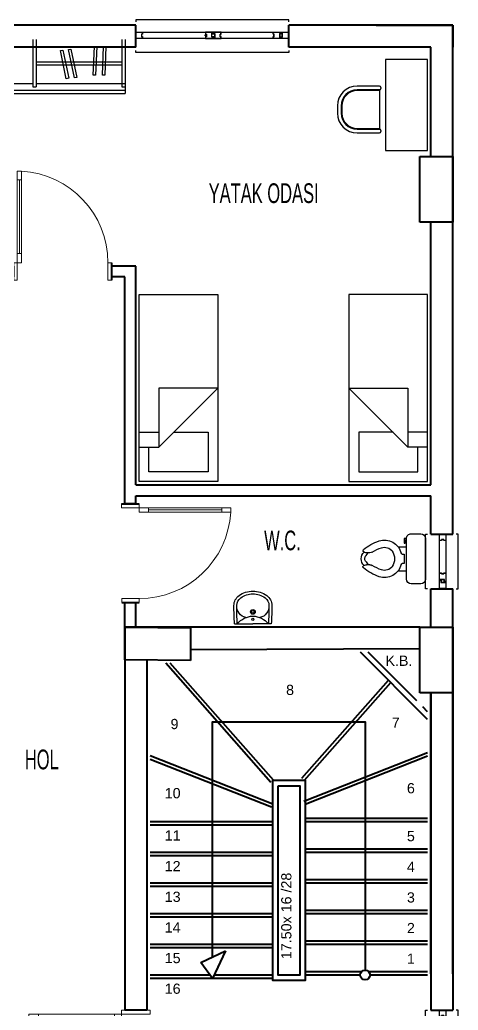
# Model space of a CAD drawing. Header units: millimetres. Extents: x 52 to 987, y 23 to 1686.
# Drawn here: x 586 to 987, y 781 to 1686 of the extents above; entities that cross this region are included whole.
import ezdxf

# ---------------------------------------------------------------- set-up
doc = ezdxf.new("R2010")
doc.units = ezdxf.units.MM
for name, color, linetype, lineweight in [('duvar_40', 45, 'Continuous', 40), ('PENC_25', 74, 'Continuous', 25), ('TEF', 145, 'Continuous', 30), ('yazı', 253, 'Continuous', 20)]:
    doc.layers.add(name, color=color, linetype=linetype, lineweight=lineweight)
doc.styles.add('ARIAL', font='Arial')
doc.styles.add('Kapı-pencere', font='Arial')

# ---------------------------------------------------------------- blocks, each defined once
blk = doc.blocks.new('14')
at = {"layer": 'duvar_40', "linetype": 'ByBlock'}
for p, q in [((702.351181, 780.827574), (682.351181, 780.827574)), ((702.351181, 780.827574), (682.351181, 780.827574)), ((682.351181, 680.827574), (682.351181, 676.780449)), ((702.351181, 680.827574), (682.351181, 680.827574)), ((702.351181, 680.827574), (702.351181, 676.780449))]:
    blk.add_line(p, q, dxfattribs=at)
at = {"layer": 'PENC_25', "lineweight": 20}
for p, q in [((679.367168, 776.969153), (679.367168, 780.827574)), ((679.367168, 780.827574), (705.367185, 780.827574)), ((679.367168, 776.969153), (679.367168, 780.827574)), ((679.367168, 780.827574), (705.367185, 780.827574)), ((705.367185, 780.827574), (705.367185, 776.969153)), ((705.367185, 780.827574), (705.367185, 776.969153)), ((705.367185, 776.969153), (679.367168, 776.969153)), ((705.367185, 776.969153), (679.367168, 776.969153)), ((679.351164, 680.827574), (679.351164, 684.685994)), ((679.351164, 684.685994), (705.351181, 684.685994)), ((679.351164, 680.827574), (705.367185, 680.827574)), ((705.351181, 684.685994), (705.351181, 680.827574))]:
    blk.add_line(p, q, dxfattribs=at)
at = {"layer": 'PENC_25', "lineweight": 20, "flags": 128}
for points in [[(594.436841, 776.969153), (679.351164, 776.969153), (679.351164, 772.524709), (594.436841, 772.524709), (603.406214, 772.524709), (603.406214, 776.969153), (603.406214, 774.746931), (672.880223, 774.746931), (672.880223, 772.524709), (672.880223, 776.969153)], [(594.436841, 776.969153), (594.436841, 772.524709)]]:
    blk.add_lwpolyline(points, dxfattribs=at)
at = {"layer": 'PENC_25', "lineweight": 20}
blk.add_arc((684.924801, 775.038087), 90.522859, 181.591029, 266.480123, dxfattribs=at)
blk = doc.blocks.new('15')
at = {"layer": 'duvar_40', "linetype": 'ByBlock', "flags": 128}
for points in [[(962.211769, 780.827551), (982.211769, 780.827551)], [(962.211769, 710.827551), (982.211769, 710.827551)]]:
    blk.add_lwpolyline(points, dxfattribs=at)
at = {"layer": 'PENC_25'}
for p, q in [((970.003284, 725.36655), (970.003284, 774.852328)), ((976.003287, 774.852328), (976.003287, 725.36655))]:
    blk.add_line(p, q, dxfattribs=at)
at = {"layer": 'PENC_25', "flags": 128}
for points in [[(959.211769, 710.827551), (957.294802, 710.827551), (957.294802, 780.827551), (959.211769, 780.827551)], [(985.211769, 710.827551), (987.211769, 710.827551), (987.211769, 780.827551), (985.211769, 780.827551)]]:
    blk.add_lwpolyline(points, dxfattribs=at)
for points in [[(976.003287, 780.827551), (970.003284, 780.827551), (970.003284, 780.827551)], [(970.003284, 774.852328), (970.003284, 780.827551), (976.003287, 780.827551), (976.003287, 774.852328), (974.003286, 774.852328), (974.003286, 775.552328), (972.003286, 775.552328), (972.003286, 774.852328)], [(970.203284, 775.052328), (970.203284, 780.652331), (975.803287, 780.652331), (975.803287, 775.052328), (974.203286, 775.052328), (974.203286, 775.752328), (971.803286, 775.752328), (971.803286, 775.052328)], [(976.003287, 725.36655), (976.003287, 717.152333), (974.503286, 717.152333), (974.503286, 719.152334), (970.003284, 719.152334), (970.003284, 725.36655), (972.003286, 725.36655), (972.003286, 724.66655), (974.003286, 724.66655), (974.003286, 725.36655)], [(975.803287, 725.16655), (975.803287, 717.352333), (974.703286, 717.352333), (974.703286, 719.352334), (970.203284, 719.352334), (970.203284, 725.16655), (971.803286, 725.16655), (971.803286, 724.46655), (974.203286, 724.46655), (974.203286, 725.16655)], [(970.003284, 710.827551), (970.003284, 718.852334), (971.503286, 718.852334), (971.503286, 716.852333), (976.003287, 716.852333), (976.003287, 710.827551), (973.003286, 710.827551)], [(970.203284, 711.252331), (970.203284, 718.652334), (971.303286, 718.652334), (971.303286, 716.652333), (975.803287, 716.652333), (975.803287, 711.252331), (974.203286, 711.252331), (971.803286, 711.252331)], [(976.003287, 710.827551), (970.003284, 710.827551)]]:
    blk.add_lwpolyline(points, close=True, dxfattribs=at)
blk = doc.blocks.new('23')
at = {"layer": 'duvar_40', "linetype": 'ByBlock'}
for p, q in [((579.838798, 1460.826633), (580.338798, 1460.826633)), ((580.338793, 1460.826554), (580.338793, 1450.826554)), ((580.338798, 1447.826633), (580.338798, 1463.826727)), ((670.338793, 1450.871138), (670.338793, 1460.871138)), ((670.338798, 1447.82774), (670.338798, 1463.871311)), ((579.838798, 1450.826633), (580.338798, 1450.826633)), ((670.350316, 1450.871894), (670.338798, 1450.871894)), ((670.338798, 1450.871894), (670.350316, 1450.871894))]:
    blk.add_line(p, q, dxfattribs=at)
at = {"layer": 'PENC_25', "lineweight": 20}
for p, q in [((587.811376, 1547.550132), (583.811376, 1547.550132)), ((583.811376, 1463.826727), (580.338798, 1463.826727)), ((580.338798, 1463.826727), (580.338798, 1447.826582)), ((583.811376, 1447.826633), (583.811376, 1463.826727)), ((670.338798, 1463.871311), (666.86622, 1463.871311)), ((666.86622, 1463.871311), (666.86622, 1447.82774)), ((670.338798, 1447.827689), (670.338798, 1463.871311)), ((580.338798, 1447.826633), (583.811376, 1447.826633)), ((666.86622, 1447.82774), (670.338798, 1447.82774))]:
    blk.add_line(p, q, dxfattribs=at)
at = {"layer": 'PENC_25', "lineweight": 20, "flags": 128}
blk.add_lwpolyline([(583.811376, 1547.550132), (583.811376, 1463.826727), (587.811376, 1463.826727), (587.811376, 1547.550132), (587.811376, 1539.477697), (583.811376, 1539.477697), (585.811376, 1539.477697), (585.811376, 1472.38863), (587.811376, 1472.38863), (583.811376, 1472.38863)], dxfattribs=at)
at = {"layer": 'PENC_25', "lineweight": 20}
blk.add_arc((583.064131, 1463.882613), 83.80209, 359.992273, 86.752553, dxfattribs=at)
blk = doc.blocks.new('25')
at = {"layer": 'duvar_40', "linetype": 'ByBlock', "flags": 128}
for points in [[(692.351181, 1660.82774), (692.351181, 1680.82774)], [(832.351181, 1660.82774), (832.351181, 1680.82774)]]:
    blk.add_lwpolyline(points, dxfattribs=at)
at = {"layer": 'PENC_25'}
for p, q in [((698.326404, 1674.619259), (817.812182, 1674.619259)), ((817.812182, 1668.619255), (698.326404, 1668.619255))]:
    blk.add_line(p, q, dxfattribs=at)
at = {"layer": 'PENC_25', "flags": 128}
for points in [[(832.351181, 1683.82774), (832.351181, 1685.82774), (692.351181, 1685.82774), (692.351181, 1683.82774)], [(832.351181, 1657.82774), (832.351181, 1655.910774), (692.351181, 1655.910774), (692.351181, 1657.82774)]]:
    blk.add_lwpolyline(points, dxfattribs=at)
for points in [[(692.351181, 1674.619259), (692.351181, 1668.619255), (692.351181, 1668.619255)], [(698.326404, 1668.619255), (692.351181, 1668.619255), (692.351181, 1674.619259), (698.326404, 1674.619259), (698.326404, 1672.619257), (697.626404, 1672.619257), (697.626404, 1670.619257), (698.326404, 1670.619257)], [(755.988534, 1668.619255), (763.988537, 1668.619255), (763.988537, 1670.119257), (761.988536, 1670.119257), (761.988536, 1674.619259), (755.988534, 1674.619259), (755.988534, 1672.619257), (756.688534, 1672.619257), (756.688534, 1670.619257), (755.988534, 1670.619257)], [(770.288539, 1674.619259), (762.288536, 1674.619259), (762.288536, 1673.119257), (764.288537, 1673.119257), (764.288537, 1668.619255), (770.288539, 1668.619255), (770.288539, 1670.619257), (769.588539, 1670.619257), (769.588539, 1672.619257), (770.288539, 1672.619257)], [(817.812182, 1674.619259), (826.026399, 1674.619259), (826.026399, 1673.119257), (824.026398, 1673.119257), (824.026398, 1668.619255), (817.812182, 1668.619255), (817.812182, 1670.619257), (818.512182, 1670.619257), (818.512182, 1672.619257), (817.812182, 1672.619257)], [(832.351181, 1668.619255), (824.326398, 1668.619255), (824.326398, 1670.119257), (826.326399, 1670.119257), (826.326399, 1674.619259), (832.351181, 1674.619259), (832.351181, 1671.619257)], [(832.351181, 1674.619259), (832.351181, 1668.619255)], [(698.126404, 1668.819255), (692.526401, 1668.819255), (692.526401, 1674.419259), (698.126404, 1674.419259), (698.126404, 1672.819257), (697.426404, 1672.819257), (697.426404, 1670.419257), (698.126404, 1670.419257)], [(755.788534, 1672.119257), (756.688534, 1672.119257), (756.688534, 1671.119257), (755.788534, 1671.119257)], [(756.188534, 1668.819255), (763.788537, 1668.819255), (763.788537, 1669.919257), (761.788536, 1669.919257), (761.788536, 1674.419259), (756.188534, 1674.419259), (756.188534, 1672.819257), (756.888534, 1672.819257), (756.888534, 1670.419257), (756.188534, 1670.419257)], [(770.088539, 1674.419259), (762.488536, 1674.419259), (762.488536, 1673.319257), (764.488537, 1673.319257), (764.488537, 1668.819255), (770.088539, 1668.819255), (770.088539, 1670.419257), (769.388539, 1670.419257), (769.388539, 1672.819257), (770.088539, 1672.819257)], [(818.012182, 1674.419259), (825.826399, 1674.419259), (825.826399, 1673.319257), (823.826398, 1673.319257), (823.826398, 1668.819255), (818.012182, 1668.819255), (818.012182, 1670.419257), (818.712182, 1670.419257), (818.712182, 1672.819257), (818.012182, 1672.819257)], [(831.926402, 1668.819255), (824.526398, 1668.819255), (824.526398, 1669.919257), (826.526399, 1669.919257), (826.526399, 1674.419259), (831.926402, 1674.419259), (831.926402, 1672.819257), (831.926402, 1670.419257)]]:
    blk.add_lwpolyline(points, close=True, dxfattribs=at)
blk = doc.blocks.new('26')
at = {"layer": 'duvar_40', "linetype": 'ByBlock'}
for p, q in [((679.351233, 1243.36911), (695.351326, 1243.36911)), ((692.351153, 1243.369115), (682.351153, 1243.369115)), ((679.395817, 1153.36911), (695.39591, 1153.36911)), ((682.395737, 1153.369115), (692.395737, 1153.369115)), ((682.396493, 1153.357592), (682.396493, 1153.36911)), ((682.396493, 1153.36911), (682.396493, 1153.357592))]:
    blk.add_line(p, q, dxfattribs=at)
at = {"layer": 'PENC_25', "lineweight": 20}
for p, q in [((695.351326, 1243.36911), (679.351181, 1243.36911)), ((679.351233, 1243.36911), (679.351233, 1239.896532)), ((695.351326, 1239.896532), (695.351326, 1243.36911)), ((679.351233, 1239.896532), (695.351326, 1239.896532)), ((779.074731, 1235.896532), (779.074731, 1239.896532)), ((679.395765, 1153.36911), (695.39591, 1153.36911)), ((695.39591, 1156.841689), (679.395817, 1156.841689)), ((679.395817, 1156.841689), (679.395817, 1153.36911)), ((695.39591, 1153.36911), (695.39591, 1156.841689))]:
    blk.add_line(p, q, dxfattribs=at)
at = {"layer": 'PENC_25', "lineweight": 20, "flags": 128}
blk.add_lwpolyline([(779.074731, 1239.896532), (695.351326, 1239.896532), (695.351326, 1235.896532), (779.074731, 1235.896532), (771.002296, 1235.896532), (771.002296, 1239.896532), (771.002296, 1237.896532), (703.913229, 1237.896532), (703.913229, 1235.896532), (703.913229, 1239.896532)], dxfattribs=at)
at = {"layer": 'PENC_25', "lineweight": 20}
blk.add_arc((695.407212, 1240.643778), 83.80209, 269.992273, 356.752553, dxfattribs=at)
blk = doc.blocks.new('27')
at = {"layer": 'duvar_40', "linetype": 'ByBlock', "flags": 128}
for points in [[(962.211769, 1215.827551), (982.211769, 1215.827551)], [(962.211769, 1165.827551), (982.211769, 1165.827551)]]:
    blk.add_lwpolyline(points, dxfattribs=at)
at = {"layer": 'PENC_25'}
for p, q in [((970.003284, 1180.36655), (970.003284, 1209.852328)), ((976.003287, 1209.852328), (976.003287, 1180.36655))]:
    blk.add_line(p, q, dxfattribs=at)
at = {"layer": 'PENC_25', "flags": 128}
for points in [[(959.211769, 1165.827551), (957.294802, 1165.827551), (957.294802, 1215.827551), (959.211769, 1215.827551)], [(985.211769, 1165.827551), (987.211769, 1165.827551), (987.211769, 1215.827551), (985.211769, 1215.827551)]]:
    blk.add_lwpolyline(points, dxfattribs=at)
for points in [[(976.003287, 1215.827551), (970.003284, 1215.827551), (970.003284, 1215.827551)], [(970.003284, 1209.852328), (970.003284, 1215.827551), (976.003287, 1215.827551), (976.003287, 1209.852328), (974.003286, 1209.852328), (974.003286, 1210.552328), (972.003286, 1210.552328), (972.003286, 1209.852328)], [(970.203284, 1210.052328), (970.203284, 1215.652331), (975.803287, 1215.652331), (975.803287, 1210.052328), (974.203286, 1210.052328), (974.203286, 1210.752328), (971.803286, 1210.752328), (971.803286, 1210.052328)], [(976.003287, 1180.36655), (976.003287, 1172.152333), (974.503286, 1172.152333), (974.503286, 1174.152334), (970.003284, 1174.152334), (970.003284, 1180.36655), (972.003286, 1180.36655), (972.003286, 1179.66655), (974.003286, 1179.66655), (974.003286, 1180.36655)], [(975.803287, 1180.16655), (975.803287, 1172.352333), (974.703286, 1172.352333), (974.703286, 1174.352334), (970.203284, 1174.352334), (970.203284, 1180.16655), (971.803286, 1180.16655), (971.803286, 1179.46655), (974.203286, 1179.46655), (974.203286, 1180.16655)], [(970.003284, 1165.827551), (970.003284, 1173.852334), (971.503286, 1173.852334), (971.503286, 1171.852333), (976.003287, 1171.852333), (976.003287, 1165.827551), (973.003286, 1165.827551)], [(970.203284, 1166.252331), (970.203284, 1173.652334), (971.303286, 1173.652334), (971.303286, 1171.652333), (975.803287, 1171.652333), (975.803287, 1166.252331), (974.203286, 1166.252331), (971.803286, 1166.252331)], [(976.003287, 1165.827551), (970.003284, 1165.827551)]]:
    blk.add_lwpolyline(points, close=True, dxfattribs=at)
blk = doc.blocks.new('YAT80')
at = {"flags": 128}
blk.add_lwpolyline([(80, -190), (80, 0), (0, 0), (0, -190)], close=True, dxfattribs=at)
for points in [[(35, -50), (70, -50), (70, -10), (10, -10), (10, -35)], [(0, -35), (20, -35), (80, -95), (20, -95), (20, -35)], [(0, -50), (20, -50)]]:
    blk.add_lwpolyline(points, dxfattribs=at)
blk = doc.blocks.new('kjnknlnkldfldf')
at = {"layer": 'TEF'}
for p, q in [((57632.193034, 10880.081809), (57609.471988, 10880.081809)), ((57632.193034, 10876.248476), (57609.471988, 10876.248476)), ((57632.471988, 10875.481809), (57609.471988, 10875.481809)), ((57632.471988, 10837.148476), (57632.471988, 10875.481809)), ((57633.726368, 10878.548476), (57633.726368, 10877.781809)), ((57589.538655, 10860.148476), (57589.538655, 10852.481809)), ((57593.371988, 10860.148476), (57593.371988, 10852.481809)), ((57594.138655, 10860.148476), (57594.138655, 10852.481809)), ((57609.471988, 10837.148476), (57632.471988, 10837.148476)), ((57609.471988, 10836.381809), (57632.193034, 10836.381809)), ((57609.471988, 10832.548476), (57632.193034, 10832.548476)), ((57633.726368, 10834.848476), (57633.726368, 10834.081809))]:
    blk.add_line(p, q, dxfattribs=at)
at = {"layer": 'TEF', "flags": 128}
blk.add_lwpolyline([(57681.15439, 10907.269677), (57638.249906, 10907.269677), (57638.249906, 10814.747063), (57681.15439, 10814.747063)], close=True, dxfattribs=at)
for points in [[(57620.268413, 10875.481809), (57620.268413, 10876.248476)], [(57620.268413, 10836.381809), (57620.268413, 10837.148476)]]:
    blk.add_lwpolyline(points, dxfattribs=at)
at = {"layer": 'TEF'}
for centre, radius, start, end in [((57609.471988, 10860.148476), 19.933333, 90, 180), ((57609.471988, 10860.148476), 16.1, 90, 180), ((57609.471988, 10860.148476), 15.333333, 90, 180), ((57632.193034, 10878.548476), 1.533333, 0, 90), ((57632.193034, 10877.781809), 1.533333, 270, 0), ((57609.471988, 10852.481809), 19.933333, 180, 270), ((57609.471988, 10852.481809), 16.1, 180, 270), ((57609.471988, 10852.481809), 15.333333, 180, 270), ((57632.193034, 10834.848476), 1.533333, 0, 90), ((57632.193034, 10834.081809), 1.533333, 270, 0)]:
    blk.add_arc(centre, radius, start, end, dxfattribs=at)
blk = doc.blocks.new('KSDLFGD')
at = {"layer": 'TEF'}
for p, q in [((134866.600126, -16275.379659), (134817.296422, -16275.379659)), ((134817.296422, -16275.379659), (134817.296422, -16387.673889)), ((134820.330496, -16275.379659), (134820.330496, -16387.673889)), ((134823.36457, -16278.413733), (134823.36457, -16275.379659)), ((134866.600126, -16278.413733), (134823.36457, -16278.413733)), ((134826.398644, -16278.413733), (134826.398644, -16303.170751)), ((134826.398644, -16279.260006), (134826.398644, -16303.170751)), ((134866.600126, -16303.170751), (134823.36457, -16303.170751)), ((134823.36457, -16303.170751), (134823.36457, -16306.204826)), ((134866.600126, -16306.204826), (134823.36457, -16306.204826)), ((134826.398644, -16306.204826), (134826.398644, -16387.673889)), ((134843.524714, -16306.204826), (134843.524714, -16384.639815)), ((134846.159498, -16306.204826), (134846.159498, -16384.639815)), ((134866.600126, -16387.673889), (134817.296422, -16387.673889)), ((134866.600126, -16384.639815), (134823.36457, -16384.639815)), ((134823.36457, -16384.639815), (134823.36457, -16387.673889))]:
    blk.add_line(p, q, dxfattribs=at)
at = {"layer": 'TEF', "flags": 128}
for points in [[(134830.684838, -16333.87928), (134856.481654, -16328.519177), (134856.928555, -16330.669996), (134831.131739, -16336.030099), (134830.684838, -16333.87928)], [(134831.563103, -16341.348265), (134857.359919, -16335.988161), (134857.80682, -16338.138981), (134832.010003, -16343.499084), (134831.563103, -16341.348265)], [(134834.00058, -16358.506893), (134860.327309, -16359.560359), (134860.239476, -16361.75536), (134833.912747, -16360.701894), (134834.00058, -16358.506893)], [(134834.00058, -16366.867322), (134860.327309, -16367.920787), (134860.239476, -16370.115788), (134833.912747, -16369.062323), (134834.00058, -16366.867322)]]:
    blk.add_lwpolyline(points, dxfattribs=at)
blk = doc.blocks.new('ö_nklnlşfdndfnşnklm')
at = {"layer": 'TEF'}
for p, q in [((55887.708381, 10361.082379), (55841.99727, 10361.082379)), ((55836.619492, 10355.704601), (55836.619492, 10344.949046)), ((55893.086159, 10344.949046), (55893.086159, 10355.704601)), ((55841.99727, 10339.571268), (55887.708381, 10339.571268)), ((55851.408381, 10330.160157), (55851.408381, 10339.571268)), ((55859.475048, 10336.882379), (55859.475048, 10334.8249)), ((55870.230603, 10336.882379), (55859.475048, 10336.882379)), ((55870.230603, 10334.8249), (55870.230603, 10336.882379)), ((55878.29727, 10330.160157), (55878.29727, 10339.571268)), ((55882.330603, 10336.882379), (55882.330603, 10338.226823)), ((55882.330603, 10338.226823), (55886.363937, 10338.226823)), ((55887.708381, 10336.882379), (55882.330603, 10336.882379)), ((55886.363937, 10338.226823), (55886.363937, 10339.571268)), ((55887.708381, 10339.571268), (55887.708381, 10336.882379)), ((55858.130603, 10298.077512), (55858.130603, 10294.591908)), ((55861.283094, 10294.045599), (55858.130603, 10296.382189)), ((55868.422557, 10294.045599), (55871.575048, 10296.382189)), ((55871.575048, 10298.077512), (55871.575048, 10294.692432))]:
    blk.add_line(p, q, dxfattribs=at)
for centre, radius, start, end in [((55841.99727, 10355.704601), 5.377778, 90, 180), ((55887.708381, 10355.704601), 5.377778, 0, 90), ((55841.99727, 10344.949046), 5.377778, 180, 270), ((55887.708381, 10344.949046), 5.377778, 270, 0), ((55863.105048, 10314.699046), 19.387056, 103.883364, 198.183653), ((55864.852826, 10309.675938), 16.450886, 57.797266, 122.202734), ((55858.130603, 10334.8249), 1.344444, 283.883364, 0), ((55871.575048, 10334.8249), 1.344444, 180, 256.116636), ((55866.600603, 10314.699046), 19.387056, 341.816347, 76.116636), ((55863.105048, 10314.699046), 11.320389, 127.108298, 198.183653), ((55866.600603, 10314.699046), 11.320389, 341.816347, 52.891702), ((55901.825048, 10328.815712), 60.593291, 199.440035, 218.734582), ((55901.825048, 10328.815712), 52.526624, 199.440035, 212.062492), ((55827.880603, 10328.815712), 52.526624, 327.937508, 340.559965), ((55827.880603, 10328.815712), 60.593291, 321.334991, 340.559965), ((55852.752826, 10294.591908), 5.377778, 315.060102, 0), ((55852.752826, 10298.077512), 5.377778, 0, 32.062492), ((55864.852826, 10298.789786), 10.307407, 223.602819, 316.397181), ((55864.852826, 10297.445341), 4.929629, 223.602819, 316.397181), ((55876.952826, 10298.077512), 5.377778, 147.937508, 180), ((55876.952826, 10294.692432), 5.377778, 180, 225.837529), ((55855.607813, 10291.742904), 1.344444, 218.734582, 315.060102), ((55874.142821, 10291.799051), 1.344444, 225.837529, 321.334991)]:
    blk.add_arc(centre, radius, start, end, dxfattribs=at)
blk = doc.blocks.new('LAV60')
for p in [(-29.2, 0), (29.2, 0)]:
    blk.add_line(p, (0, 0))
for centre, radius, start, end in [((1.524505, 21.219782), 33.623052, 219.131926, 267.401257), ((-1.524505, 21.219782), 33.623052, 272.598743, 320.868074), ((469.934198, -29.411768), 500, 176.627713, 179.95958), ((-7.572617, -27.695218), 18.04026, 100.951922, 184.147602), ((469.934198, -29.411768), 495.5, 176.597051, 179.95958), ((0, -19), 3.75, 90, 270), ((0, -7), 1.75, 90, 270), ((0, -7), 1.75, 270, 90), ((0, -19), 3.75, 270, 90), ((7.572617, -27.695218), 18.04026, 355.852398, 79.048078), ((-469.934198, -29.411768), 495.5, 0.04042, 3.402949), ((-469.934198, -29.411768), 500, 0.04042, 3.372287), ((-10.565682, -29.072795), 19.5, 179.95958, 234.056843), ((-10.565682, -29.072795), 15, 179.95958, 234.056843), ((0, -19), 2.3, 90, 270), ((0, -19), 2.3, 270, 90), ((10.565682, -29.072795), 15, 305.943157, 0.04042), ((10.565682, -29.072795), 19.5, 305.943157, 0.04042), ((0, -14.5), 37.5, 234.056843, 270), ((0, -14.5), 33, 234.056843, 270), ((0, -14.5), 33, 270, 305.943157), ((0, -14.5), 37.5, 270, 305.943157)]:
    blk.add_arc(centre, radius, start, end)

msp = doc.modelspace()

# ---------------------------------------------------------------- linework, layer by layer
at = {"layer": 'duvar_40', "linetype": 'ByBlock'}
for p, q in [((692.351181, 1680.82774), (382.351181, 1680.82774)), ((982.211769, 1680.82774), (832.351181, 1680.82774)), ((982.211769, 1308.927656), (982.211769, 1680.82774)), ((692.351181, 1660.82774), (562.351181, 1660.82774)), ((912.211776, 1660.82774), (832.351181, 1660.82774)), ((962.211769, 1560.827407), (962.211769, 1660.82774)), ((952.211769, 1500.827285), (952.211769, 1560.827407)), ((952.211769, 1560.827407), (982.211769, 1560.827407)), ((982.211769, 1560.827407), (982.211769, 1500.827285)), ((982.211769, 1500.827285), (952.211769, 1500.827285)), ((962.211769, 1308.927656), (962.211769, 1500.827285)), ((692.351181, 1460.82774), (670.338798, 1460.82774)), ((692.351181, 1280.286181), (692.351181, 1460.82774)), ((682.351181, 1450.82774), (670.338798, 1450.82774)), ((682.351181, 1280.286181), (682.351181, 1450.82774)), ((962.211769, 1260.827551), (962.211769, 1340.82774)), ((982.211769, 1215.827551), (982.211769, 1340.82774)), ((682.351181, 1243.36911), (682.351181, 1280.286181)), ((692.351181, 1260.827551), (692.351181, 1280.286181)), ((692.351181, 1260.827551), (962.211769, 1260.827551)), ((692.351181, 1243.36911), (692.351181, 1250.827551)), ((692.351181, 1250.827551), (962.211769, 1250.827551)), ((962.211769, 1215.827551), (962.211769, 1250.827551)), ((962.211769, 1130.827696), (962.211769, 1165.827551)), ((982.211769, 813.82774), (982.211769, 1165.827551)), ((682.351181, 1130.827577), (682.351181, 1153.36911)), ((692.351181, 1130.827577), (692.351181, 1153.36911)), ((682.351116, 1100.827574), (682.351116, 1130.827574)), ((682.351116, 1130.827574), (742.21173, 1130.158924)), ((682.351181, 1130.827577), (682.351181, 810.82774)), ((952.211783, 1130.827555), (682.351181, 1130.827577)), ((742.21173, 1130.158924), (742.21173, 1100.158924)), ((952.211783, 1070.72755), (952.211783, 1130.827571)), ((952.211783, 1130.827571), (982.211769, 1130.827571)), ((982.211769, 1130.827695), (982.211769, 780.827551)), ((982.211769, 1130.827571), (982.211769, 1070.72755)), ((952.211783, 1110.827553), (742.21173, 1110.158921)), ((894.722444, 1110.827558), (894.722409, 1110.827594)), ((959.211769, 1046.338234), (897.722445, 1107.827558)), ((949.211769, 1063.409302), (904.793513, 1107.827558)), ((742.21173, 1100.158924), (682.351116, 1100.827574)), ((702.351181, 1100.827574), (702.351181, 810.82774)), ((815.934137, 988.85957), (719.870254, 1097.827574)), ((818.198272, 990.82774), (723.845283, 1097.827574)), ((844.294041, 992.79591), (923.350739, 1082.199264)), ((846.558176, 990.82774), (925.47724, 1080.072763)), ((982.211769, 1070.72755), (952.211783, 1070.72755)), ((962.211769, 813.82774), (962.211769, 1070.72755)), ((962.211769, 1070.72755), (962.211769, 780.827551)), ((959.211769, 1053.409302), (954.793643, 1057.827427)), ((846.11387, 971.815779), (959.211769, 1016.291146)), ((817.544679, 969.023895), (705.351181, 1013.143609)), ((816.44678, 966.232011), (705.351181, 1009.919979)), ((847.211769, 969.023895), (959.211769, 1013.067516)), ((817.544679, 952.82774), (705.351181, 952.82774)), ((959.211769, 955.82774), (847.211769, 955.82774)), ((959.211769, 952.82774), (847.211769, 952.82774)), ((817.544679, 949.82774), (705.351181, 949.82774)), ((817.544679, 924.82774), (705.351181, 924.82774)), ((959.211769, 927.82774), (847.211769, 927.82774)), ((959.211769, 924.82774), (847.211769, 924.82774)), ((817.544679, 921.82774), (705.351181, 921.82774)), ((817.544679, 896.82774), (705.351181, 896.82774)), ((959.211769, 899.82774), (847.211769, 899.82774)), ((959.211769, 896.82774), (847.211769, 896.82774)), ((817.544679, 893.82774), (705.351181, 893.82774)), ((959.211769, 871.82774), (847.211769, 871.82774)), ((817.544679, 868.82774), (705.351181, 868.82774)), ((817.544679, 865.82774), (705.351181, 865.82774)), ((959.211769, 868.82774), (847.211769, 868.82774)), ((959.211769, 843.82774), (847.211769, 843.82774)), ((817.544679, 840.82774), (705.351181, 840.82774)), ((817.544679, 837.82774), (705.351181, 837.82774)), ((959.211769, 840.82774), (847.211769, 840.82774)), ((898.748811, 815.82774), (847.211769, 815.82774)), ((959.211769, 815.82774), (905.416464, 815.82774)), ((682.351181, 810.82774), (682.351181, 780.827574)), ((702.351181, 810.82774), (702.351181, 780.827574)), ((760.303853, 812.82774), (705.351181, 812.82774)), ((817.544679, 809.82774), (705.351181, 809.82774)), ((817.544679, 812.82774), (763.941012, 812.82774)), ((897.59773, 812.82774), (847.211769, 812.82774)), ((897.59773, 812.82774), (847.211769, 812.82774)), ((959.211769, 812.82774), (906.567546, 812.82774))]:
    msp.add_line(p, q, dxfattribs=at)
at = {"layer": 'duvar_40', "linetype": 'ByBlock', "flags": 128}
for points in [[(912.211776, 1680.82774), (982.211769, 1680.82774)], [(982.211769, 1680.82774), (982.211769, 1660.82774)], [(962.211769, 1660.82774), (912.211776, 1660.82774)], [(762.544679, 829.372456), (762.544679, 1044.2862), (902.211769, 1044.2862), (902.211769, 817.310789)], [(774.288705, 835.059601), (762.544679, 809.82774), (751.823793, 824.180777)], [(751.823793, 824.180777), (774.288705, 835.059601)]]:
    msp.add_lwpolyline(points, dxfattribs=at)
for points in [[(817.544679, 990.82774), (847.211769, 990.82774), (847.211769, 807.82774), (817.544679, 807.82774)], [(822.544679, 985.82774), (842.211769, 985.82774), (842.211769, 812.82774), (822.544679, 812.82774)]]:
    msp.add_lwpolyline(points, close=True, dxfattribs=at)
at = {"layer": 'duvar_40', "linetype": 'ByBlock'}
msp.add_circle((902.082638, 812.82774), 4.484908, dxfattribs=at)

# ---------------------------------------------------------------- block references
for name in ['25', '23', '26', '27', '14', '15']:
    msp.add_blockref(name, (0, 0))
at = {"layer": 'TEF', "rotation": 90}
msp.add_blockref('KSDLFGD', (-15705.135968, -133198.772386), dxfattribs=at)
at = {"layer": 'TEF', "linetype": 'ByBlock', "xscale": 0.9, "yscale": 0.9, "zscale": 0.9}
msp.add_blockref('kjnknlnkldfldf', (-50953.827203, -8166.840292), dxfattribs=at)
at = {"layer": 'TEF', "linetype": 'ByBlock'}
for name, p, xscale, yscale, zscale, rotation in [('YAT80', (695.354099, 1263.827563), -0.9, 0.9, 0.9, 180), ('YAT80', (959.211769, 1263.827564), 0.9, 0.9, 0.9, 180), ('ö_nklnlşfdndfnşnklm', (-7435.181911, -44057.290252), -0.81, 0.81, 0.81, 270)]:
    msp.add_blockref(name, p, dxfattribs=dict(at, xscale=xscale, yscale=yscale, zscale=zscale, rotation=rotation))
at = {"layer": 'TEF', "xscale": -0.576, "yscale": 0.576, "zscale": 0.576, "rotation": 180}
msp.add_blockref('LAV60', (799.390026, 1133.825049), dxfattribs=at)

# ---------------------------------------------------------------- texts
at = {"layer": 'duvar_40', "linetype": 'ByBlock', "style": 'Kapı-pencere'}
for s, p in [('K.B.', (920.683435, 1095.406608)), ('8', (829.783504, 1068.769275)), ('9', (724.093571, 1037.586406)), ('7', (926.44543, 1038.81395)), ('6', (940.29928, 978.923635)), ('10', (718.773237, 974.387036)), ('11', (718.773237, 935.706368)), ('5', (940.29928, 935.132481)), ('12', (718.773237, 907.706368)), ('4', (940.29928, 907.132481)), ('13', (718.773237, 879.706368)), ('3', (940.29928, 879.132481)), ('14', (718.773237, 851.706368)), ('2', (940.29928, 851.132481)), ('15', (718.773237, 823.706368)), ('1', (940.29928, 823.132481)), ('16', (718.773237, 795.706368))]:
    msp.add_text(s, height=9.333333, dxfattribs=at).set_placement(p)
msp.add_text('17.50x 16 /28', height=9.333333, rotation=90, dxfattribs=at).set_placement((834.639553, 827.379009))
at = {"layer": 'yazı', "style": 'ARIAL', "width": 0.6}
for s, p in [('YATAK ODASI', (758.944681, 1518.389658, -6562.999728)), ('W.C.', (809.671742, 1201.067318, -6562.999728)), ('HOL', (590.785143, 1000.884134, -6562.999728))]:
    msp.add_text(s, height=18, dxfattribs=at).set_placement(p)

doc.saveas('drawing.dxf')
